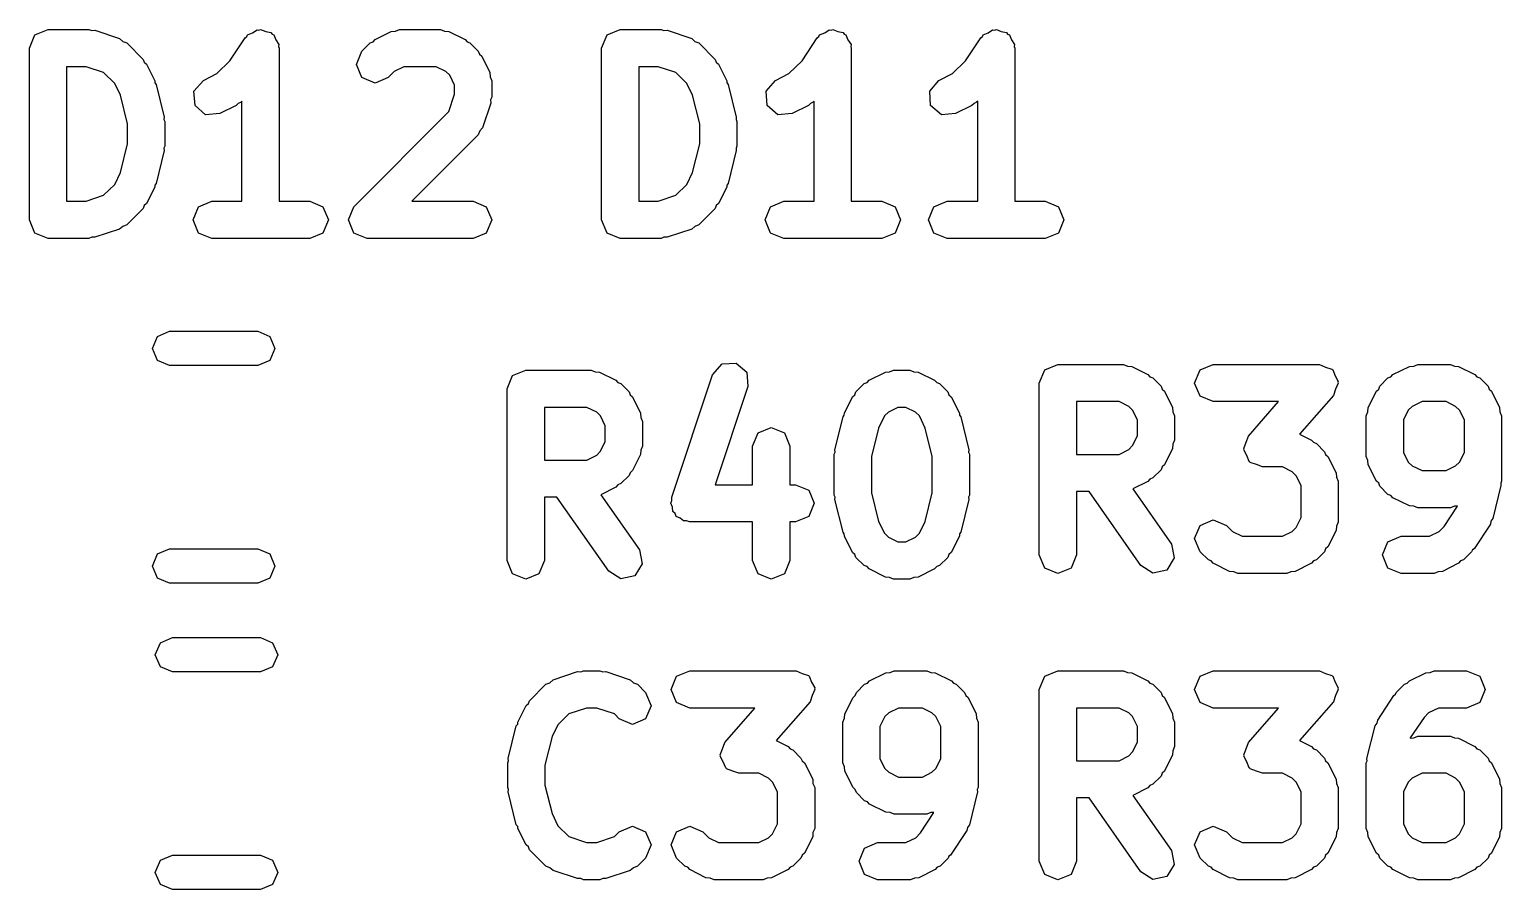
# Model space of a CAD drawing. Extents: x 72 to 186, y -144 to -85.
# Drawn here: x 131.61 to 136.75, y -113.27 to -110.27 of the extents above; entities that cross this region are included whole.
import ezdxf

# ---------------------------------------------------------------- set-up
doc = ezdxf.new("R2010")
doc.units = 0
doc.layers.add('BLACK', color=7, linetype='CONTINUOUS')

msp = doc.modelspace()

# ---------------------------------------------------------------- linework, layer by layer
at = {"layer": 'BLACK', "linetype": 'CONTINUOUS'}
for p, q in [((131.625, -110.285), (131.671, -110.266)), ((131.671, -110.266), (131.814, -110.266)), ((131.814, -110.266), (131.824, -110.27)), ((131.824, -110.27), (131.835, -110.269)), ((131.835, -110.269), (131.921, -110.298)), ((132.368, -110.285), (132.386, -110.278)), ((132.386, -110.278), (132.402, -110.267)), ((132.402, -110.267), (132.408, -110.268)), ((132.408, -110.268), (132.414, -110.266)), ((132.414, -110.266), (132.432, -110.273)), ((132.432, -110.273), (132.45, -110.277)), ((132.45, -110.277), (132.454, -110.282)), ((132.814, -110.301), (132.871, -110.273)), ((132.871, -110.273), (132.886, -110.272)), ((132.886, -110.272), (132.9, -110.266)), ((132.9, -110.266), (133.043, -110.266)), ((133.043, -110.266), (133.057, -110.272)), ((133.057, -110.272), (133.072, -110.273)), ((133.072, -110.273), (133.129, -110.301)), ((133.625, -110.285), (133.671, -110.266)), ((133.671, -110.266), (133.814, -110.266)), ((133.814, -110.266), (133.824, -110.27)), ((133.824, -110.27), (133.835, -110.269)), ((133.835, -110.269), (133.921, -110.298)), ((134.368, -110.285), (134.386, -110.278)), ((134.386, -110.278), (134.402, -110.267)), ((134.402, -110.267), (134.408, -110.268)), ((134.408, -110.268), (134.414, -110.266)), ((134.414, -110.266), (134.432, -110.273)), ((134.432, -110.273), (134.45, -110.277)), ((134.45, -110.277), (134.454, -110.282)), ((134.94, -110.285), (134.957, -110.278)), ((134.957, -110.278), (134.973, -110.267)), ((134.973, -110.267), (134.98, -110.268)), ((134.98, -110.268), (134.986, -110.266)), ((134.986, -110.266), (135.003, -110.273)), ((135.003, -110.273), (135.022, -110.277)), ((135.022, -110.277), (135.025, -110.282)), ((131.606, -110.331), (131.625, -110.285)), ((131.921, -110.298), (131.932, -110.308)), ((131.932, -110.308), (131.946, -110.313)), ((131.946, -110.313), (132.003, -110.371)), ((132.307, -110.375), (132.36, -110.295)), ((132.36, -110.295), (132.366, -110.291)), ((132.366, -110.291), (132.368, -110.285)), ((132.454, -110.282), (132.46, -110.285)), ((132.46, -110.285), (132.467, -110.302)), ((132.467, -110.302), (132.478, -110.318)), ((132.478, -110.318), (132.477, -110.325)), ((132.477, -110.325), (132.479, -110.331)), ((132.768, -110.342), (132.797, -110.313)), ((132.797, -110.313), (132.807, -110.309)), ((132.807, -110.309), (132.814, -110.301)), ((133.129, -110.301), (133.136, -110.309)), ((133.136, -110.309), (133.146, -110.313)), ((133.146, -110.313), (133.175, -110.342)), ((133.606, -110.331), (133.625, -110.285)), ((133.921, -110.298), (133.932, -110.308)), ((133.932, -110.308), (133.946, -110.313)), ((133.946, -110.313), (134.003, -110.371)), ((134.307, -110.375), (134.36, -110.295)), ((134.36, -110.295), (134.366, -110.291)), ((134.366, -110.291), (134.368, -110.285)), ((134.454, -110.282), (134.46, -110.285)), ((134.46, -110.285), (134.467, -110.302)), ((134.467, -110.302), (134.478, -110.318)), ((134.478, -110.318), (134.477, -110.325)), ((134.477, -110.325), (134.479, -110.331)), ((134.878, -110.375), (134.932, -110.295)), ((134.932, -110.295), (134.937, -110.291)), ((134.937, -110.291), (134.94, -110.285)), ((135.025, -110.282), (135.032, -110.285)), ((135.032, -110.285), (135.039, -110.302)), ((135.039, -110.302), (135.049, -110.318)), ((135.049, -110.318), (135.048, -110.325)), ((135.048, -110.325), (135.051, -110.331)), ((131.606, -110.931), (131.606, -110.331)), ((132.003, -110.371), (132.007, -110.38)), ((132.007, -110.38), (132.015, -110.387)), ((132.261, -110.42), (132.307, -110.375)), ((132.479, -110.331), (132.479, -110.866)), ((132.749, -110.388), (132.768, -110.342)), ((133.175, -110.342), (133.179, -110.352)), ((133.179, -110.352), (133.187, -110.359)), ((133.187, -110.359), (133.215, -110.416)), ((133.606, -110.931), (133.606, -110.331)), ((134.003, -110.371), (134.007, -110.38)), ((134.007, -110.38), (134.015, -110.387)), ((134.261, -110.42), (134.307, -110.375)), ((134.479, -110.331), (134.479, -110.866)), ((134.833, -110.42), (134.878, -110.375)), ((135.051, -110.331), (135.051, -110.866)), ((131.804, -110.396), (131.736, -110.396)), ((131.736, -110.396), (131.736, -110.866)), ((131.865, -110.416), (131.804, -110.396)), ((131.904, -110.455), (131.865, -110.416)), ((132.015, -110.387), (132.044, -110.445)), ((132.214, -110.444), (132.261, -110.42)), ((132.768, -110.434), (132.749, -110.388)), ((132.881, -110.413), (132.86, -110.434)), ((132.915, -110.396), (132.881, -110.413)), ((133.028, -110.396), (132.915, -110.396)), ((133.061, -110.413), (133.028, -110.396)), ((133.075, -110.426), (133.061, -110.413)), ((133.092, -110.46), (133.075, -110.426)), ((133.215, -110.416), (133.216, -110.431)), ((133.216, -110.431), (133.222, -110.445)), ((133.804, -110.396), (133.736, -110.396)), ((133.736, -110.396), (133.736, -110.866)), ((133.865, -110.416), (133.804, -110.396)), ((133.904, -110.455), (133.865, -110.416)), ((134.015, -110.387), (134.044, -110.445)), ((134.214, -110.444), (134.261, -110.42)), ((134.785, -110.444), (134.833, -110.42)), ((131.924, -110.496), (131.904, -110.455)), ((132.044, -110.445), (132.044, -110.452)), ((132.044, -110.452), (132.049, -110.458)), ((132.049, -110.458), (132.077, -110.572)), ((132.181, -110.482), (132.214, -110.444)), ((132.185, -110.531), (132.181, -110.482)), ((132.814, -110.453), (132.768, -110.434)), ((132.86, -110.434), (132.814, -110.453)), ((133.092, -110.492), (133.092, -110.46)), ((133.222, -110.445), (133.222, -110.502)), ((133.924, -110.496), (133.904, -110.455)), ((134.044, -110.445), (134.044, -110.452)), ((134.044, -110.452), (134.049, -110.458)), ((134.049, -110.458), (134.077, -110.572)), ((134.181, -110.482), (134.214, -110.444)), ((134.185, -110.531), (134.181, -110.482)), ((134.753, -110.482), (134.785, -110.444)), ((134.756, -110.531), (134.753, -110.482)), ((131.949, -110.596), (131.924, -110.496)), ((132.222, -110.564), (132.185, -110.531)), ((132.329, -110.532), (132.272, -110.56)), ((132.336, -110.524), (132.329, -110.532)), ((132.346, -110.52), (132.336, -110.524)), ((132.349, -110.516), (132.346, -110.52)), ((132.349, -110.866), (132.349, -110.516)), ((133.072, -110.553), (133.092, -110.492)), ((133.219, -110.523), (133.19, -110.609)), ((133.222, -110.502), (133.218, -110.512)), ((133.218, -110.512), (133.219, -110.523)), ((133.949, -110.596), (133.924, -110.496)), ((134.222, -110.564), (134.185, -110.531)), ((134.329, -110.532), (134.272, -110.56)), ((134.336, -110.524), (134.329, -110.532)), ((134.346, -110.52), (134.336, -110.524)), ((134.349, -110.516), (134.346, -110.52)), ((134.349, -110.866), (134.349, -110.516)), ((134.794, -110.564), (134.756, -110.531)), ((134.9, -110.532), (134.843, -110.56)), ((134.908, -110.524), (134.9, -110.532)), ((134.917, -110.52), (134.908, -110.524)), ((134.921, -110.516), (134.917, -110.52)), ((134.921, -110.866), (134.921, -110.516)), ((132.077, -110.572), (132.076, -110.58)), ((132.076, -110.58), (132.079, -110.588)), ((132.272, -110.56), (132.222, -110.564)), ((132.74, -110.885), (133.072, -110.553)), ((134.077, -110.572), (134.076, -110.58)), ((134.076, -110.58), (134.079, -110.588)), ((134.272, -110.56), (134.222, -110.564)), ((134.843, -110.56), (134.794, -110.564)), ((131.949, -110.666), (131.949, -110.596)), ((132.079, -110.588), (132.079, -110.674)), ((133.175, -110.634), (132.943, -110.866)), ((133.18, -110.62), (133.175, -110.634)), ((133.19, -110.609), (133.18, -110.62)), ((133.949, -110.666), (133.949, -110.596)), ((134.079, -110.588), (134.079, -110.674)), ((131.924, -110.765), (131.949, -110.666)), ((132.077, -110.689), (132.049, -110.804)), ((132.079, -110.674), (132.076, -110.681)), ((132.076, -110.681), (132.077, -110.689)), ((133.924, -110.765), (133.949, -110.666)), ((134.077, -110.689), (134.049, -110.804)), ((134.079, -110.674), (134.076, -110.681)), ((134.076, -110.681), (134.077, -110.689)), ((131.904, -110.807), (131.924, -110.765)), ((133.904, -110.807), (133.924, -110.765)), ((131.865, -110.845), (131.904, -110.807)), ((132.044, -110.817), (132.015, -110.874)), ((132.049, -110.804), (132.044, -110.81)), ((132.044, -110.81), (132.044, -110.817)), ((133.865, -110.845), (133.904, -110.807)), ((134.044, -110.817), (134.015, -110.874)), ((134.049, -110.804), (134.044, -110.81)), ((134.044, -110.81), (134.044, -110.817)), ((131.736, -110.866), (131.804, -110.866)), ((131.804, -110.866), (131.865, -110.845)), ((132.003, -110.891), (131.946, -110.948)), ((132.007, -110.881), (132.003, -110.891)), ((132.015, -110.874), (132.007, -110.881)), ((132.178, -110.931), (132.197, -110.885)), ((132.197, -110.885), (132.243, -110.866)), ((132.243, -110.866), (132.349, -110.866)), ((132.479, -110.866), (132.586, -110.866)), ((132.586, -110.866), (132.632, -110.885)), ((132.632, -110.885), (132.651, -110.931)), ((132.721, -110.931), (132.74, -110.885)), ((132.943, -110.866), (133.157, -110.866)), ((133.157, -110.866), (133.203, -110.885)), ((133.203, -110.885), (133.222, -110.931)), ((133.736, -110.866), (133.804, -110.866)), ((133.804, -110.866), (133.865, -110.845)), ((134.003, -110.891), (133.946, -110.948)), ((134.007, -110.881), (134.003, -110.891)), ((134.015, -110.874), (134.007, -110.881)), ((134.178, -110.931), (134.197, -110.885)), ((134.197, -110.885), (134.243, -110.866)), ((134.243, -110.866), (134.349, -110.866)), ((134.479, -110.866), (134.586, -110.866)), ((134.586, -110.866), (134.632, -110.885)), ((134.632, -110.885), (134.651, -110.931)), ((134.749, -110.931), (134.768, -110.885)), ((134.768, -110.885), (134.814, -110.866)), ((134.814, -110.866), (134.921, -110.866)), ((135.051, -110.866), (135.157, -110.866)), ((135.157, -110.866), (135.203, -110.885)), ((135.203, -110.885), (135.222, -110.931)), ((131.625, -110.977), (131.606, -110.931)), ((132.197, -110.977), (132.178, -110.931)), ((132.651, -110.931), (132.632, -110.977)), ((132.74, -110.977), (132.721, -110.931)), ((133.222, -110.931), (133.203, -110.977)), ((133.625, -110.977), (133.606, -110.931)), ((134.197, -110.977), (134.178, -110.931)), ((134.651, -110.931), (134.632, -110.977)), ((134.768, -110.977), (134.749, -110.931)), ((135.222, -110.931), (135.203, -110.977)), ((131.671, -110.996), (131.625, -110.977)), ((131.814, -110.996), (131.671, -110.996)), ((131.824, -110.992), (131.814, -110.996)), ((131.835, -110.992), (131.824, -110.992)), ((131.921, -110.964), (131.835, -110.992)), ((131.932, -110.954), (131.921, -110.964)), ((131.946, -110.948), (131.932, -110.954)), ((132.243, -110.996), (132.197, -110.977)), ((132.414, -110.996), (132.243, -110.996)), ((132.586, -110.996), (132.414, -110.996)), ((132.632, -110.977), (132.586, -110.996)), ((132.786, -110.996), (132.74, -110.977)), ((133.157, -110.996), (132.786, -110.996)), ((133.203, -110.977), (133.157, -110.996)), ((133.671, -110.996), (133.625, -110.977)), ((133.814, -110.996), (133.671, -110.996)), ((133.824, -110.992), (133.814, -110.996)), ((133.835, -110.992), (133.824, -110.992)), ((133.921, -110.964), (133.835, -110.992)), ((133.932, -110.954), (133.921, -110.964)), ((133.946, -110.948), (133.932, -110.954)), ((134.243, -110.996), (134.197, -110.977)), ((134.414, -110.996), (134.243, -110.996)), ((134.586, -110.996), (134.414, -110.996)), ((134.632, -110.977), (134.586, -110.996)), ((134.814, -110.996), (134.768, -110.977)), ((134.986, -110.996), (134.814, -110.996)), ((135.157, -110.996), (134.986, -110.996)), ((135.203, -110.977), (135.157, -110.996)), ((132.036, -111.38), (132.054, -111.338)), ((132.054, -111.338), (132.096, -111.32)), ((132.096, -111.32), (132.404, -111.32)), ((132.404, -111.32), (132.446, -111.338)), ((132.446, -111.338), (132.464, -111.38)), ((132.054, -111.422), (132.036, -111.38)), ((132.464, -111.38), (132.446, -111.422)), ((132.096, -111.44), (132.054, -111.422)), ((132.404, -111.44), (132.096, -111.44)), ((132.446, -111.422), (132.404, -111.44)), ((133.295, -111.475), (133.341, -111.456)), ((133.341, -111.456), (133.57, -111.456)), ((133.57, -111.456), (133.584, -111.462)), ((133.584, -111.462), (133.599, -111.463)), ((133.994, -111.472), (134.027, -111.434)), ((134.027, -111.434), (134.076, -111.431)), ((134.076, -111.431), (134.114, -111.463)), ((134.598, -111.463), (134.613, -111.462)), ((134.613, -111.462), (134.627, -111.456)), ((134.627, -111.456), (134.684, -111.456)), ((134.684, -111.456), (134.698, -111.462)), ((134.698, -111.462), (134.713, -111.463)), ((135.136, -111.501), (135.155, -111.455)), ((135.155, -111.455), (135.201, -111.436)), ((135.201, -111.436), (135.43, -111.436)), ((135.43, -111.436), (135.444, -111.442)), ((135.444, -111.442), (135.459, -111.443)), ((135.459, -111.443), (135.516, -111.471)), ((135.679, -111.501), (135.698, -111.455)), ((135.698, -111.455), (135.744, -111.436)), ((135.744, -111.436), (136.116, -111.436)), ((136.116, -111.436), (136.137, -111.445)), ((136.137, -111.445), (136.159, -111.452)), ((136.159, -111.452), (136.16, -111.454)), ((136.16, -111.454), (136.162, -111.455)), ((136.162, -111.455), (136.17, -111.476)), ((136.372, -111.471), (136.43, -111.443)), ((136.43, -111.443), (136.445, -111.442)), ((136.445, -111.442), (136.459, -111.436)), ((136.459, -111.436), (136.573, -111.436)), ((136.573, -111.436), (136.587, -111.442)), ((136.587, -111.442), (136.602, -111.443)), ((136.602, -111.443), (136.659, -111.471)), ((133.276, -111.521), (133.295, -111.475)), ((133.599, -111.463), (133.656, -111.491)), ((133.656, -111.491), (133.663, -111.499)), ((133.663, -111.499), (133.673, -111.503)), ((133.673, -111.503), (133.702, -111.532)), ((133.851, -111.9), (133.994, -111.472)), ((134.117, -111.513), (134.003, -111.856)), ((134.114, -111.463), (134.117, -111.513)), ((134.495, -111.532), (134.524, -111.503)), ((134.524, -111.503), (134.534, -111.499)), ((134.534, -111.499), (134.541, -111.491)), ((134.541, -111.491), (134.598, -111.463)), ((134.713, -111.463), (134.77, -111.491)), ((134.77, -111.491), (134.778, -111.499)), ((134.778, -111.499), (134.787, -111.503)), ((134.787, -111.503), (134.816, -111.532)), ((135.136, -112.101), (135.136, -111.501)), ((135.516, -111.471), (135.523, -111.479)), ((135.523, -111.479), (135.533, -111.483)), ((135.533, -111.483), (135.562, -111.512)), ((135.562, -111.512), (135.566, -111.522)), ((135.698, -111.547), (135.679, -111.501)), ((136.17, -111.476), (136.181, -111.496)), ((136.181, -111.501), (136.172, -111.522)), ((136.181, -111.496), (136.18, -111.499)), ((136.18, -111.499), (136.181, -111.501)), ((136.323, -111.522), (136.327, -111.512)), ((136.327, -111.512), (136.355, -111.483)), ((136.355, -111.483), (136.365, -111.479)), ((136.365, -111.479), (136.372, -111.471)), ((136.659, -111.471), (136.666, -111.479)), ((136.666, -111.479), (136.676, -111.483)), ((136.676, -111.483), (136.705, -111.512)), ((136.705, -111.512), (136.709, -111.522)), ((133.276, -112.121), (133.276, -111.521)), ((133.702, -111.532), (133.706, -111.542)), ((133.706, -111.542), (133.714, -111.549)), ((133.714, -111.549), (133.742, -111.606)), ((134.455, -111.606), (134.483, -111.549)), ((134.483, -111.549), (134.491, -111.542)), ((134.491, -111.542), (134.495, -111.532)), ((134.816, -111.532), (134.82, -111.542)), ((134.82, -111.542), (134.828, -111.549)), ((134.828, -111.549), (134.857, -111.606)), ((135.566, -111.522), (135.574, -111.529)), ((135.574, -111.529), (135.602, -111.586)), ((135.744, -111.566), (135.698, -111.547)), ((136.165, -111.544), (136.046, -111.679)), ((136.172, -111.522), (136.165, -111.544)), ((136.286, -111.586), (136.315, -111.529)), ((136.315, -111.529), (136.323, -111.522)), ((136.709, -111.522), (136.717, -111.529)), ((136.717, -111.529), (136.745, -111.586)), ((133.555, -111.586), (133.406, -111.586)), ((133.406, -111.586), (133.406, -111.77)), ((133.589, -111.603), (133.555, -111.586)), ((133.602, -111.616), (133.589, -111.603)), ((133.619, -111.65), (133.602, -111.616)), ((133.742, -111.606), (133.743, -111.621)), ((134.45, -111.619), (134.454, -111.613)), ((134.454, -111.613), (134.455, -111.606)), ((134.595, -111.616), (134.574, -111.658)), ((134.609, -111.603), (134.595, -111.616)), ((134.642, -111.586), (134.609, -111.603)), ((134.669, -111.586), (134.642, -111.586)), ((134.703, -111.603), (134.669, -111.586)), ((134.717, -111.616), (134.703, -111.603)), ((134.737, -111.658), (134.717, -111.616)), ((134.857, -111.606), (134.857, -111.613)), ((134.857, -111.613), (134.862, -111.619)), ((135.415, -111.566), (135.266, -111.566)), ((135.266, -111.566), (135.266, -111.75)), ((135.449, -111.583), (135.415, -111.566)), ((135.462, -111.596), (135.449, -111.583)), ((135.479, -111.63), (135.462, -111.596)), ((135.602, -111.586), (135.603, -111.601)), ((135.603, -111.601), (135.609, -111.615)), ((135.609, -111.615), (135.609, -111.701)), ((135.972, -111.566), (135.744, -111.566)), ((135.867, -111.687), (135.972, -111.566)), ((136.279, -111.615), (136.285, -111.601)), ((136.279, -111.758), (136.279, -111.615)), ((136.285, -111.601), (136.286, -111.586)), ((136.426, -111.596), (136.409, -111.63)), ((136.44, -111.583), (136.426, -111.596)), ((136.474, -111.566), (136.44, -111.583)), ((136.558, -111.566), (136.474, -111.566)), ((136.591, -111.583), (136.558, -111.566)), ((136.605, -111.596), (136.591, -111.583)), ((136.622, -111.63), (136.605, -111.596)), ((136.745, -111.586), (136.746, -111.601)), ((136.746, -111.601), (136.752, -111.615)), ((136.752, -111.615), (136.752, -111.844)), ((133.619, -111.705), (133.619, -111.65)), ((133.743, -111.621), (133.749, -111.635)), ((133.749, -111.635), (133.749, -111.721)), ((134.153, -111.675), (134.199, -111.656)), ((134.199, -111.656), (134.245, -111.675)), ((134.421, -111.734), (134.45, -111.619)), ((134.574, -111.658), (134.549, -111.757)), ((134.762, -111.757), (134.737, -111.658)), ((134.862, -111.619), (134.89, -111.734)), ((135.479, -111.685), (135.479, -111.63)), ((136.409, -111.63), (136.409, -111.743)), ((136.622, -111.743), (136.622, -111.63)), ((133.602, -111.739), (133.619, -111.705)), ((134.134, -111.721), (134.153, -111.675)), ((134.245, -111.675), (134.264, -111.721)), ((135.449, -111.733), (135.462, -111.719)), ((135.462, -111.719), (135.479, -111.685)), ((135.603, -111.715), (135.602, -111.73)), ((135.609, -111.701), (135.603, -111.715)), ((135.851, -111.729), (135.859, -111.708)), ((135.859, -111.708), (135.867, -111.687)), ((136.046, -111.679), (136.088, -111.7)), ((136.088, -111.7), (136.095, -111.708)), ((136.095, -111.708), (136.105, -111.712)), ((136.105, -111.712), (136.133, -111.741)), ((133.406, -111.77), (133.555, -111.77)), ((133.555, -111.77), (133.589, -111.753)), ((133.589, -111.753), (133.602, -111.739)), ((133.742, -111.75), (133.714, -111.807)), ((133.743, -111.735), (133.742, -111.75)), ((133.749, -111.721), (133.743, -111.735)), ((134.134, -111.856), (134.134, -111.721)), ((134.264, -111.721), (134.264, -111.856)), ((134.419, -111.749), (134.422, -111.742)), ((134.419, -111.892), (134.419, -111.749)), ((134.422, -111.742), (134.421, -111.734)), ((134.549, -111.757), (134.549, -111.884)), ((134.762, -111.884), (134.762, -111.757)), ((134.89, -111.734), (134.889, -111.742)), ((134.889, -111.742), (134.892, -111.749)), ((134.892, -111.749), (134.892, -111.892)), ((135.266, -111.75), (135.415, -111.75)), ((135.415, -111.75), (135.449, -111.733)), ((135.602, -111.73), (135.574, -111.787)), ((135.852, -111.732), (135.851, -111.729)), ((135.851, -111.734), (135.852, -111.732)), ((135.861, -111.754), (135.851, -111.734)), ((135.87, -111.775), (135.861, -111.754)), ((136.133, -111.741), (136.137, -111.75)), ((136.137, -111.75), (136.145, -111.757)), ((136.145, -111.757), (136.174, -111.815)), ((136.285, -111.772), (136.279, -111.758)), ((136.409, -111.743), (136.426, -111.777)), ((136.605, -111.777), (136.622, -111.743)), ((133.706, -111.814), (133.702, -111.824)), ((133.714, -111.807), (133.706, -111.814)), ((135.562, -111.804), (135.533, -111.832)), ((135.566, -111.794), (135.562, -111.804)), ((135.574, -111.787), (135.566, -111.794)), ((135.872, -111.776), (135.87, -111.775)), ((135.873, -111.778), (135.872, -111.776)), ((135.895, -111.786), (135.873, -111.778)), ((135.916, -111.794), (135.895, -111.786)), ((135.986, -111.794), (135.916, -111.794)), ((136.02, -111.811), (135.986, -111.794)), ((136.034, -111.825), (136.02, -111.811)), ((136.174, -111.815), (136.175, -111.83)), ((136.286, -111.787), (136.285, -111.772)), ((136.315, -111.844), (136.286, -111.787)), ((136.426, -111.777), (136.44, -111.79)), ((136.44, -111.79), (136.474, -111.807)), ((136.474, -111.807), (136.558, -111.807)), ((136.558, -111.807), (136.591, -111.79)), ((136.591, -111.79), (136.605, -111.777)), ((133.656, -111.865), (133.603, -111.891)), ((133.663, -111.857), (133.656, -111.865)), ((133.673, -111.852), (133.663, -111.857)), ((133.702, -111.824), (133.673, -111.852)), ((134.003, -111.856), (134.134, -111.856)), ((134.264, -111.856), (134.284, -111.856)), ((134.284, -111.856), (134.33, -111.875)), ((135.516, -111.845), (135.463, -111.871)), ((135.463, -111.871), (135.598, -112.064)), ((135.523, -111.837), (135.516, -111.845)), ((135.533, -111.832), (135.523, -111.837)), ((136.051, -111.859), (136.034, -111.825)), ((136.051, -111.971), (136.051, -111.859)), ((136.175, -111.83), (136.181, -111.844)), ((136.181, -111.844), (136.181, -111.987)), ((136.323, -111.851), (136.315, -111.844)), ((136.327, -111.861), (136.323, -111.851)), ((136.355, -111.89), (136.327, -111.861)), ((136.75, -111.859), (136.722, -111.974)), ((136.752, -111.844), (136.749, -111.851)), ((136.749, -111.851), (136.75, -111.859)), ((133.45, -111.9), (133.406, -111.9)), ((133.406, -111.9), (133.406, -112.121)), ((133.631, -112.158), (133.45, -111.9)), ((133.603, -111.891), (133.738, -112.084)), ((133.848, -111.921), (133.852, -111.911)), ((133.854, -111.935), (133.848, -111.921)), ((133.852, -111.911), (133.851, -111.9)), ((134.33, -111.875), (134.349, -111.921)), ((134.349, -111.921), (134.33, -111.967)), ((134.422, -111.9), (134.419, -111.892)), ((134.421, -111.908), (134.422, -111.9)), ((134.45, -112.022), (134.421, -111.908)), ((134.549, -111.884), (134.574, -111.984)), ((134.737, -111.984), (134.762, -111.884)), ((134.89, -111.908), (134.862, -112.022)), ((134.892, -111.892), (134.889, -111.9)), ((134.889, -111.9), (134.89, -111.908)), ((135.31, -111.88), (135.266, -111.88)), ((135.266, -111.88), (135.266, -112.101)), ((135.491, -112.138), (135.31, -111.88)), ((136.365, -111.894), (136.355, -111.89)), ((136.372, -111.902), (136.365, -111.894)), ((136.43, -111.93), (136.372, -111.902)), ((133.855, -111.95), (133.854, -111.935)), ((133.863, -111.957), (133.855, -111.95)), ((133.867, -111.967), (133.863, -111.957)), ((133.881, -111.973), (133.867, -111.967)), ((133.892, -111.982), (133.881, -111.973)), ((134.33, -111.967), (134.284, -111.986)), ((136.034, -112.005), (136.051, -111.971)), ((136.445, -111.931), (136.43, -111.93)), ((136.459, -111.937), (136.445, -111.931)), ((136.573, -111.937), (136.459, -111.937)), ((136.551, -112.002), (136.598, -111.931)), ((136.587, -111.931), (136.573, -111.937)), ((136.598, -111.931), (136.587, -111.931)), ((136.598, -111.931), (136.598, -111.931)), ((136.722, -111.974), (136.715, -111.983)), ((133.903, -111.982), (133.892, -111.982)), ((133.913, -111.986), (133.903, -111.982)), ((134.134, -111.986), (133.913, -111.986)), ((134.134, -112.121), (134.134, -111.986)), ((134.284, -111.986), (134.264, -111.986)), ((134.264, -111.986), (134.264, -112.121)), ((134.454, -112.028), (134.45, -112.022)), ((134.455, -112.036), (134.454, -112.028)), ((134.574, -111.984), (134.595, -112.025)), ((134.595, -112.025), (134.609, -112.039)), ((134.703, -112.039), (134.717, -112.025)), ((134.717, -112.025), (134.737, -111.984)), ((134.862, -112.022), (134.857, -112.028)), ((134.857, -112.028), (134.857, -112.036)), ((135.679, -112.044), (135.698, -111.998)), ((135.698, -111.998), (135.744, -111.979)), ((135.744, -111.979), (135.79, -111.998)), ((135.79, -111.998), (135.811, -112.019)), ((135.811, -112.019), (135.845, -112.036)), ((135.986, -112.036), (136.02, -112.019)), ((136.02, -112.019), (136.034, -112.005)), ((136.174, -112.016), (136.145, -112.073)), ((136.175, -112.001), (136.174, -112.016)), ((136.181, -111.987), (136.175, -112.001)), ((136.5, -112.036), (136.534, -112.019)), ((136.534, -112.019), (136.551, -112.002)), ((136.713, -111.994), (136.656, -112.08)), ((136.715, -111.983), (136.713, -111.994)), ((134.483, -112.093), (134.455, -112.036)), ((134.609, -112.039), (134.642, -112.056)), ((134.642, -112.056), (134.669, -112.056)), ((134.669, -112.056), (134.703, -112.039)), ((134.857, -112.036), (134.828, -112.093)), ((135.598, -112.064), (135.608, -112.112)), ((135.698, -112.09), (135.679, -112.044)), ((135.845, -112.036), (135.986, -112.036)), ((136.145, -112.073), (136.137, -112.08)), ((136.336, -112.101), (136.355, -112.055)), ((136.355, -112.055), (136.401, -112.036)), ((136.401, -112.036), (136.5, -112.036)), ((132.036, -112.14), (132.054, -112.098)), ((132.054, -112.098), (132.096, -112.08)), ((132.096, -112.08), (132.404, -112.08)), ((132.404, -112.08), (132.446, -112.098)), ((132.446, -112.098), (132.464, -112.14)), ((133.295, -112.167), (133.276, -112.121)), ((133.406, -112.121), (133.387, -112.167)), ((133.738, -112.084), (133.748, -112.132)), ((134.153, -112.167), (134.134, -112.121)), ((134.264, -112.121), (134.245, -112.167)), ((134.491, -112.1), (134.483, -112.093)), ((134.495, -112.11), (134.491, -112.1)), ((134.524, -112.138), (134.495, -112.11)), ((134.816, -112.11), (134.787, -112.138)), ((134.82, -112.1), (134.816, -112.11)), ((134.828, -112.093), (134.82, -112.1)), ((135.155, -112.147), (135.136, -112.101)), ((135.266, -112.101), (135.247, -112.147)), ((135.608, -112.112), (135.582, -112.154)), ((135.727, -112.118), (135.698, -112.09)), ((135.737, -112.122), (135.727, -112.118)), ((135.744, -112.13), (135.737, -112.122)), ((135.801, -112.159), (135.744, -112.13)), ((136.088, -112.13), (136.03, -112.159)), ((136.095, -112.122), (136.088, -112.13)), ((136.105, -112.118), (136.095, -112.122)), ((136.133, -112.09), (136.105, -112.118)), ((136.137, -112.08), (136.133, -112.09)), ((136.355, -112.147), (136.336, -112.101)), ((136.602, -112.13), (136.545, -112.159)), ((136.609, -112.122), (136.602, -112.13)), ((136.619, -112.118), (136.609, -112.122)), ((136.647, -112.09), (136.619, -112.118)), ((136.65, -112.083), (136.647, -112.09)), ((136.656, -112.08), (136.65, -112.083)), ((132.054, -112.182), (132.036, -112.14)), ((132.096, -112.2), (132.054, -112.182)), ((132.446, -112.182), (132.404, -112.2)), ((132.464, -112.14), (132.446, -112.182)), ((133.341, -112.186), (133.295, -112.167)), ((133.387, -112.167), (133.341, -112.186)), ((133.673, -112.185), (133.631, -112.158)), ((133.722, -112.174), (133.673, -112.185)), ((133.748, -112.132), (133.722, -112.174)), ((134.199, -112.186), (134.153, -112.167)), ((134.245, -112.167), (134.199, -112.186)), ((134.534, -112.142), (134.524, -112.138)), ((134.541, -112.15), (134.534, -112.142)), ((134.598, -112.179), (134.541, -112.15)), ((134.613, -112.18), (134.598, -112.179)), ((134.627, -112.186), (134.613, -112.18)), ((134.698, -112.18), (134.684, -112.186)), ((134.713, -112.179), (134.698, -112.18)), ((134.77, -112.15), (134.713, -112.179)), ((134.778, -112.142), (134.77, -112.15)), ((134.787, -112.138), (134.778, -112.142)), ((135.201, -112.166), (135.155, -112.147)), ((135.247, -112.147), (135.201, -112.166)), ((135.533, -112.165), (135.491, -112.138)), ((135.582, -112.154), (135.533, -112.165)), ((135.816, -112.16), (135.801, -112.159)), ((135.83, -112.166), (135.816, -112.16)), ((136.001, -112.166), (135.83, -112.166)), ((136.015, -112.16), (136.001, -112.166)), ((136.03, -112.159), (136.015, -112.16)), ((136.401, -112.166), (136.355, -112.147)), ((136.516, -112.166), (136.401, -112.166)), ((136.53, -112.16), (136.516, -112.166)), ((136.545, -112.159), (136.53, -112.16)), ((132.404, -112.2), (132.096, -112.2)), ((134.684, -112.186), (134.627, -112.186)), ((132.046, -112.45), (132.064, -112.408)), ((132.064, -112.408), (132.106, -112.39)), ((132.106, -112.39), (132.414, -112.39)), ((132.414, -112.39), (132.456, -112.408)), ((132.456, -112.408), (132.474, -112.45)), ((132.064, -112.492), (132.046, -112.45)), ((132.474, -112.45), (132.456, -112.492)), ((132.106, -112.51), (132.064, -112.492)), ((132.414, -112.51), (132.106, -112.51)), ((132.456, -112.492), (132.414, -112.51)), ((133.425, -112.548), (133.437, -112.538)), ((133.437, -112.538), (133.522, -112.509)), ((133.522, -112.509), (133.533, -112.51)), ((133.533, -112.51), (133.543, -112.506)), ((133.543, -112.506), (133.6, -112.506)), ((133.6, -112.506), (133.61, -112.51)), ((133.61, -112.51), (133.621, -112.509)), ((133.621, -112.509), (133.706, -112.538)), ((133.706, -112.538), (133.718, -112.548)), ((133.849, -112.571), (133.868, -112.525)), ((133.868, -112.525), (133.914, -112.506)), ((133.914, -112.506), (134.286, -112.506)), ((134.286, -112.506), (134.307, -112.515)), ((134.307, -112.515), (134.329, -112.522)), ((134.329, -112.522), (134.33, -112.524)), ((134.33, -112.524), (134.332, -112.525)), ((134.332, -112.525), (134.34, -112.546)), ((134.535, -112.549), (134.542, -112.541)), ((134.542, -112.541), (134.6, -112.513)), ((134.6, -112.513), (134.615, -112.512)), ((134.615, -112.512), (134.629, -112.506)), ((134.629, -112.506), (134.743, -112.506)), ((134.743, -112.506), (134.757, -112.512)), ((134.757, -112.512), (134.772, -112.513)), ((134.772, -112.513), (134.829, -112.541)), ((134.829, -112.541), (134.836, -112.549)), ((135.136, -112.571), (135.155, -112.525)), ((135.155, -112.525), (135.201, -112.506)), ((135.201, -112.506), (135.43, -112.506)), ((135.43, -112.506), (135.444, -112.512)), ((135.444, -112.512), (135.459, -112.513)), ((135.459, -112.513), (135.516, -112.541)), ((135.516, -112.541), (135.523, -112.549)), ((135.679, -112.571), (135.698, -112.525)), ((135.698, -112.525), (135.744, -112.506)), ((135.744, -112.506), (136.116, -112.506)), ((136.116, -112.506), (136.137, -112.515)), ((136.137, -112.515), (136.159, -112.522)), ((136.159, -112.522), (136.16, -112.524)), ((136.16, -112.524), (136.162, -112.525)), ((136.162, -112.525), (136.17, -112.546)), ((136.422, -112.549), (136.43, -112.541)), ((136.43, -112.541), (136.487, -112.513)), ((136.487, -112.513), (136.502, -112.512)), ((136.502, -112.512), (136.516, -112.506)), ((136.516, -112.506), (136.63, -112.506)), ((136.63, -112.506), (136.676, -112.525)), ((136.676, -112.525), (136.695, -112.571)), ((133.354, -112.611), (133.411, -112.553)), ((133.411, -112.553), (133.425, -112.548)), ((133.718, -112.548), (133.732, -112.553)), ((133.732, -112.553), (133.76, -112.582)), ((133.76, -112.582), (133.779, -112.628)), ((133.868, -112.617), (133.849, -112.571)), ((134.342, -112.592), (134.335, -112.614)), ((134.34, -112.546), (134.351, -112.566)), ((134.351, -112.571), (134.342, -112.592)), ((134.351, -112.566), (134.35, -112.569)), ((134.35, -112.569), (134.351, -112.571)), ((134.485, -112.599), (134.493, -112.592)), ((134.493, -112.592), (134.497, -112.582)), ((134.497, -112.582), (134.525, -112.553)), ((134.525, -112.553), (134.535, -112.549)), ((134.836, -112.549), (134.846, -112.553)), ((134.846, -112.553), (134.875, -112.582)), ((134.875, -112.582), (134.879, -112.592)), ((134.879, -112.592), (134.887, -112.599)), ((135.136, -113.171), (135.136, -112.571)), ((135.523, -112.549), (135.533, -112.553)), ((135.533, -112.553), (135.562, -112.582)), ((135.562, -112.582), (135.566, -112.592)), ((135.566, -112.592), (135.574, -112.599)), ((135.698, -112.617), (135.679, -112.571)), ((136.172, -112.592), (136.165, -112.614)), ((136.17, -112.546), (136.181, -112.566)), ((136.181, -112.571), (136.172, -112.592)), ((136.181, -112.566), (136.18, -112.569)), ((136.18, -112.569), (136.181, -112.571)), ((136.319, -112.678), (136.376, -112.592)), ((136.376, -112.592), (136.381, -112.588)), ((136.381, -112.588), (136.384, -112.582)), ((136.384, -112.582), (136.413, -112.553)), ((136.413, -112.553), (136.422, -112.549)), ((136.695, -112.571), (136.676, -112.617)), ((133.313, -112.685), (133.342, -112.627)), ((133.342, -112.627), (133.35, -112.62)), ((133.35, -112.62), (133.354, -112.611)), ((133.553, -112.636), (133.492, -112.656)), ((133.589, -112.636), (133.553, -112.636)), ((133.651, -112.656), (133.589, -112.636)), ((133.779, -112.628), (133.76, -112.674)), ((133.914, -112.636), (133.868, -112.617)), ((134.142, -112.636), (133.914, -112.636)), ((134.037, -112.757), (134.142, -112.636)), ((134.335, -112.614), (134.216, -112.749)), ((134.456, -112.656), (134.485, -112.599)), ((134.644, -112.636), (134.61, -112.653)), ((134.728, -112.636), (134.644, -112.636)), ((134.761, -112.653), (134.728, -112.636)), ((134.887, -112.599), (134.915, -112.656)), ((135.415, -112.636), (135.266, -112.636)), ((135.266, -112.636), (135.266, -112.82)), ((135.449, -112.653), (135.415, -112.636)), ((135.574, -112.599), (135.602, -112.656)), ((135.744, -112.636), (135.698, -112.617)), ((135.972, -112.636), (135.744, -112.636)), ((135.867, -112.757), (135.972, -112.636)), ((136.165, -112.614), (136.046, -112.749)), ((136.531, -112.636), (136.497, -112.653)), ((136.63, -112.636), (136.531, -112.636)), ((136.676, -112.617), (136.63, -112.636)), ((133.308, -112.698), (133.313, -112.692)), ((133.313, -112.692), (133.313, -112.685)), ((133.453, -112.695), (133.433, -112.736)), ((133.492, -112.656), (133.453, -112.695)), ((133.668, -112.674), (133.651, -112.656)), ((133.714, -112.693), (133.668, -112.674)), ((133.76, -112.674), (133.714, -112.693)), ((134.449, -112.685), (134.455, -112.671)), ((134.449, -112.828), (134.449, -112.685)), ((134.455, -112.671), (134.456, -112.656)), ((134.596, -112.666), (134.579, -112.7)), ((134.61, -112.653), (134.596, -112.666)), ((134.775, -112.666), (134.761, -112.653)), ((134.792, -112.7), (134.775, -112.666)), ((134.915, -112.656), (134.916, -112.671)), ((134.916, -112.671), (134.922, -112.685)), ((134.922, -112.685), (134.922, -112.914)), ((135.462, -112.666), (135.449, -112.653)), ((135.479, -112.7), (135.462, -112.666)), ((135.602, -112.656), (135.603, -112.671)), ((135.603, -112.671), (135.609, -112.685)), ((135.609, -112.685), (135.609, -112.771)), ((136.31, -112.698), (136.317, -112.689)), ((136.317, -112.689), (136.319, -112.678)), ((136.481, -112.669), (136.433, -112.74)), ((136.497, -112.653), (136.481, -112.669)), ((133.28, -112.812), (133.308, -112.698)), ((133.433, -112.736), (133.408, -112.836)), ((134.579, -112.7), (134.579, -112.813)), ((134.792, -112.813), (134.792, -112.7)), ((135.479, -112.755), (135.479, -112.7)), ((136.281, -112.812), (136.31, -112.698)), ((136.433, -112.74), (136.433, -112.741)), ((136.433, -112.741), (136.445, -112.74)), ((136.445, -112.74), (136.459, -112.734)), ((136.459, -112.734), (136.573, -112.734)), ((136.573, -112.734), (136.587, -112.74)), ((136.587, -112.74), (136.602, -112.741)), ((136.602, -112.741), (136.659, -112.77)), ((134.021, -112.799), (134.029, -112.778)), ((134.022, -112.802), (134.021, -112.799)), ((134.029, -112.778), (134.037, -112.757)), ((134.216, -112.749), (134.258, -112.77)), ((134.258, -112.77), (134.265, -112.778)), ((134.265, -112.778), (134.275, -112.782)), ((134.275, -112.782), (134.303, -112.811)), ((135.449, -112.803), (135.462, -112.789)), ((135.462, -112.789), (135.479, -112.755)), ((135.602, -112.8), (135.574, -112.857)), ((135.603, -112.785), (135.602, -112.8)), ((135.609, -112.771), (135.603, -112.785)), ((135.851, -112.799), (135.859, -112.778)), ((135.852, -112.802), (135.851, -112.799)), ((135.859, -112.778), (135.867, -112.757)), ((136.046, -112.749), (136.088, -112.77)), ((136.088, -112.77), (136.095, -112.778)), ((136.095, -112.778), (136.105, -112.782)), ((136.105, -112.782), (136.133, -112.811)), ((136.659, -112.77), (136.666, -112.778)), ((136.666, -112.778), (136.676, -112.782)), ((136.676, -112.782), (136.705, -112.811)), ((133.278, -112.828), (133.281, -112.82)), ((133.278, -112.914), (133.278, -112.828)), ((133.281, -112.82), (133.28, -112.812)), ((133.408, -112.836), (133.408, -112.906)), ((134.021, -112.804), (134.022, -112.802)), ((134.031, -112.824), (134.021, -112.804)), ((134.04, -112.845), (134.031, -112.824)), ((134.042, -112.846), (134.04, -112.845)), ((134.043, -112.848), (134.042, -112.846)), ((134.065, -112.856), (134.043, -112.848)), ((134.303, -112.811), (134.307, -112.82)), ((134.307, -112.82), (134.315, -112.827)), ((134.315, -112.827), (134.344, -112.885)), ((134.455, -112.842), (134.449, -112.828)), ((134.456, -112.857), (134.455, -112.842)), ((134.579, -112.813), (134.596, -112.847)), ((134.596, -112.847), (134.61, -112.86)), ((134.761, -112.86), (134.775, -112.847)), ((134.775, -112.847), (134.792, -112.813)), ((135.266, -112.82), (135.415, -112.82)), ((135.415, -112.82), (135.449, -112.803)), ((135.851, -112.804), (135.852, -112.802)), ((135.861, -112.824), (135.851, -112.804)), ((135.87, -112.845), (135.861, -112.824)), ((135.872, -112.846), (135.87, -112.845)), ((135.873, -112.848), (135.872, -112.846)), ((135.895, -112.856), (135.873, -112.848)), ((136.133, -112.811), (136.137, -112.82)), ((136.137, -112.82), (136.145, -112.827)), ((136.145, -112.827), (136.174, -112.885)), ((136.279, -112.828), (136.282, -112.82)), ((136.279, -113.057), (136.279, -112.828)), ((136.282, -112.82), (136.281, -112.812)), ((136.705, -112.811), (136.709, -112.82)), ((136.709, -112.82), (136.717, -112.827)), ((136.717, -112.827), (136.745, -112.885)), ((134.086, -112.864), (134.065, -112.856)), ((134.156, -112.864), (134.086, -112.864)), ((134.19, -112.881), (134.156, -112.864)), ((134.204, -112.895), (134.19, -112.881)), ((134.221, -112.929), (134.204, -112.895)), ((134.344, -112.885), (134.345, -112.9)), ((134.345, -112.9), (134.351, -112.914)), ((134.485, -112.914), (134.456, -112.857)), ((134.61, -112.86), (134.644, -112.877)), ((134.644, -112.877), (134.728, -112.877)), ((134.728, -112.877), (134.761, -112.86)), ((135.533, -112.902), (135.523, -112.907)), ((135.562, -112.874), (135.533, -112.902)), ((135.566, -112.864), (135.562, -112.874)), ((135.574, -112.857), (135.566, -112.864)), ((135.916, -112.864), (135.895, -112.856)), ((135.986, -112.864), (135.916, -112.864)), ((136.02, -112.881), (135.986, -112.864)), ((136.034, -112.895), (136.02, -112.881)), ((136.051, -112.929), (136.034, -112.895)), ((136.174, -112.885), (136.175, -112.9)), ((136.175, -112.9), (136.181, -112.914)), ((136.426, -112.895), (136.409, -112.929)), ((136.44, -112.881), (136.426, -112.895)), ((136.474, -112.864), (136.44, -112.881)), ((136.558, -112.864), (136.474, -112.864)), ((136.591, -112.881), (136.558, -112.864)), ((136.605, -112.895), (136.591, -112.881)), ((136.622, -112.929), (136.605, -112.895)), ((136.745, -112.885), (136.746, -112.9)), ((136.746, -112.9), (136.752, -112.914)), ((133.281, -112.921), (133.278, -112.914)), ((133.28, -112.929), (133.281, -112.921)), ((133.308, -113.044), (133.28, -112.929)), ((133.408, -112.906), (133.433, -113.005)), ((134.221, -113.041), (134.221, -112.929)), ((134.351, -112.914), (134.351, -113.057)), ((134.493, -112.921), (134.485, -112.914)), ((134.497, -112.931), (134.493, -112.921)), ((134.525, -112.96), (134.497, -112.931)), ((134.92, -112.929), (134.892, -113.044)), ((134.922, -112.914), (134.919, -112.921)), ((134.919, -112.921), (134.92, -112.929)), ((135.31, -112.95), (135.266, -112.95)), ((135.266, -112.95), (135.266, -113.171)), ((135.491, -113.208), (135.31, -112.95)), ((135.516, -112.915), (135.463, -112.941)), ((135.463, -112.941), (135.598, -113.134)), ((135.523, -112.907), (135.516, -112.915)), ((136.051, -113.041), (136.051, -112.929)), ((136.181, -112.914), (136.181, -113.057)), ((136.409, -112.929), (136.409, -113.041)), ((136.622, -113.041), (136.622, -112.929)), ((136.752, -112.914), (136.752, -113.057)), ((133.433, -113.005), (133.453, -113.047)), ((134.535, -112.964), (134.525, -112.96)), ((134.542, -112.972), (134.535, -112.964)), ((134.6, -113), (134.542, -112.972)), ((134.615, -113.001), (134.6, -113)), ((134.629, -113.007), (134.615, -113.001)), ((134.721, -113.072), (134.768, -113.001)), ((134.757, -113.001), (134.743, -113.007)), ((134.768, -113.001), (134.757, -113.001)), ((134.768, -113.001), (134.768, -113.001)), ((133.313, -113.05), (133.308, -113.044)), ((133.313, -113.057), (133.313, -113.05)), ((133.342, -113.114), (133.313, -113.057)), ((133.453, -113.047), (133.492, -113.085)), ((133.668, -113.068), (133.714, -113.049)), ((133.714, -113.049), (133.76, -113.068)), ((133.868, -113.068), (133.914, -113.049)), ((133.914, -113.049), (133.96, -113.068)), ((134.204, -113.075), (134.221, -113.041)), ((134.351, -113.057), (134.345, -113.071)), ((134.743, -113.007), (134.629, -113.007)), ((134.885, -113.053), (134.883, -113.064)), ((134.892, -113.044), (134.885, -113.053)), ((135.698, -113.068), (135.744, -113.049)), ((135.744, -113.049), (135.79, -113.068)), ((136.034, -113.075), (136.051, -113.041)), ((136.181, -113.057), (136.175, -113.071)), ((136.285, -113.071), (136.279, -113.057)), ((136.409, -113.041), (136.426, -113.075)), ((136.605, -113.075), (136.622, -113.041)), ((136.752, -113.057), (136.746, -113.071)), ((133.492, -113.085), (133.553, -113.106)), ((133.553, -113.106), (133.589, -113.106)), ((133.589, -113.106), (133.651, -113.085)), ((133.651, -113.085), (133.668, -113.068)), ((133.76, -113.068), (133.779, -113.114)), ((133.849, -113.114), (133.868, -113.068)), ((133.96, -113.068), (133.981, -113.089)), ((133.981, -113.089), (134.015, -113.106)), ((134.015, -113.106), (134.156, -113.106)), ((134.156, -113.106), (134.19, -113.089)), ((134.19, -113.089), (134.204, -113.075)), ((134.344, -113.086), (134.315, -113.143)), ((134.345, -113.071), (134.344, -113.086)), ((134.525, -113.125), (134.571, -113.106)), ((134.571, -113.106), (134.67, -113.106)), ((134.67, -113.106), (134.704, -113.089)), ((134.704, -113.089), (134.721, -113.072)), ((134.883, -113.064), (134.826, -113.15)), ((135.679, -113.114), (135.698, -113.068)), ((135.79, -113.068), (135.811, -113.089)), ((135.811, -113.089), (135.845, -113.106)), ((135.845, -113.106), (135.986, -113.106)), ((135.986, -113.106), (136.02, -113.089)), ((136.02, -113.089), (136.034, -113.075)), ((136.174, -113.086), (136.145, -113.143)), ((136.175, -113.071), (136.174, -113.086)), ((136.286, -113.086), (136.285, -113.071)), ((136.315, -113.143), (136.286, -113.086)), ((136.426, -113.075), (136.44, -113.089)), ((136.44, -113.089), (136.474, -113.106)), ((136.474, -113.106), (136.558, -113.106)), ((136.558, -113.106), (136.591, -113.089)), ((136.591, -113.089), (136.605, -113.075)), ((136.745, -113.086), (136.717, -113.143)), ((136.746, -113.071), (136.745, -113.086)), ((132.064, -113.168), (132.106, -113.15)), ((132.106, -113.15), (132.414, -113.15)), ((132.414, -113.15), (132.456, -113.168)), ((133.35, -113.121), (133.342, -113.114)), ((133.354, -113.131), (133.35, -113.121)), ((133.411, -113.188), (133.354, -113.131)), ((133.76, -113.16), (133.732, -113.188)), ((133.779, -113.114), (133.76, -113.16)), ((133.868, -113.16), (133.849, -113.114)), ((133.897, -113.188), (133.868, -113.16)), ((134.303, -113.16), (134.275, -113.188)), ((134.307, -113.15), (134.303, -113.16)), ((134.315, -113.143), (134.307, -113.15)), ((134.506, -113.171), (134.525, -113.125)), ((134.817, -113.16), (134.789, -113.188)), ((134.82, -113.153), (134.817, -113.16)), ((134.826, -113.15), (134.82, -113.153)), ((135.598, -113.134), (135.608, -113.182)), ((135.698, -113.16), (135.679, -113.114)), ((135.727, -113.188), (135.698, -113.16)), ((136.133, -113.16), (136.105, -113.188)), ((136.137, -113.15), (136.133, -113.16)), ((136.145, -113.143), (136.137, -113.15)), ((136.323, -113.15), (136.315, -113.143)), ((136.327, -113.16), (136.323, -113.15)), ((136.355, -113.188), (136.327, -113.16)), ((136.705, -113.16), (136.676, -113.188)), ((136.709, -113.15), (136.705, -113.16)), ((136.717, -113.143), (136.709, -113.15)), ((132.046, -113.21), (132.064, -113.168)), ((132.064, -113.252), (132.046, -113.21)), ((132.456, -113.168), (132.474, -113.21)), ((132.474, -113.21), (132.456, -113.252)), ((133.425, -113.194), (133.411, -113.188)), ((133.437, -113.204), (133.425, -113.194)), ((133.522, -113.232), (133.437, -113.204)), ((133.706, -113.204), (133.621, -113.232)), ((133.718, -113.194), (133.706, -113.204)), ((133.732, -113.188), (133.718, -113.194)), ((133.907, -113.192), (133.897, -113.188)), ((133.914, -113.2), (133.907, -113.192)), ((133.971, -113.229), (133.914, -113.2)), ((134.258, -113.2), (134.2, -113.229)), ((134.265, -113.192), (134.258, -113.2)), ((134.275, -113.188), (134.265, -113.192)), ((134.525, -113.217), (134.506, -113.171)), ((134.772, -113.2), (134.715, -113.229)), ((134.779, -113.192), (134.772, -113.2)), ((134.789, -113.188), (134.779, -113.192)), ((135.155, -113.217), (135.136, -113.171)), ((135.266, -113.171), (135.247, -113.217)), ((135.533, -113.235), (135.491, -113.208)), ((135.608, -113.182), (135.582, -113.224)), ((135.737, -113.192), (135.727, -113.188)), ((135.744, -113.2), (135.737, -113.192)), ((135.801, -113.229), (135.744, -113.2)), ((136.088, -113.2), (136.03, -113.229)), ((136.095, -113.192), (136.088, -113.2)), ((136.105, -113.188), (136.095, -113.192)), ((136.365, -113.192), (136.355, -113.188)), ((136.372, -113.2), (136.365, -113.192)), ((136.43, -113.229), (136.372, -113.2)), ((136.659, -113.2), (136.602, -113.229)), ((136.666, -113.192), (136.659, -113.2)), ((136.676, -113.188), (136.666, -113.192)), ((132.106, -113.27), (132.064, -113.252)), ((132.456, -113.252), (132.414, -113.27)), ((133.533, -113.232), (133.522, -113.232)), ((133.543, -113.236), (133.533, -113.232)), ((133.6, -113.236), (133.543, -113.236)), ((133.61, -113.232), (133.6, -113.236)), ((133.621, -113.232), (133.61, -113.232)), ((133.986, -113.23), (133.971, -113.229)), ((134, -113.236), (133.986, -113.23)), ((134.171, -113.236), (134, -113.236)), ((134.185, -113.23), (134.171, -113.236)), ((134.2, -113.229), (134.185, -113.23)), ((134.571, -113.236), (134.525, -113.217)), ((134.686, -113.236), (134.571, -113.236)), ((134.7, -113.23), (134.686, -113.236)), ((134.715, -113.229), (134.7, -113.23)), ((135.201, -113.236), (135.155, -113.217)), ((135.247, -113.217), (135.201, -113.236)), ((135.582, -113.224), (135.533, -113.235)), ((135.816, -113.23), (135.801, -113.229)), ((135.83, -113.236), (135.816, -113.23)), ((136.001, -113.236), (135.83, -113.236)), ((136.015, -113.23), (136.001, -113.236)), ((136.03, -113.229), (136.015, -113.23)), ((136.445, -113.23), (136.43, -113.229)), ((136.459, -113.236), (136.445, -113.23)), ((136.573, -113.236), (136.459, -113.236)), ((136.587, -113.23), (136.573, -113.236)), ((136.602, -113.229), (136.587, -113.23)), ((132.414, -113.27), (132.106, -113.27))]:
    msp.add_line(p, q, dxfattribs=at)

doc.saveas('drawing.dxf')
